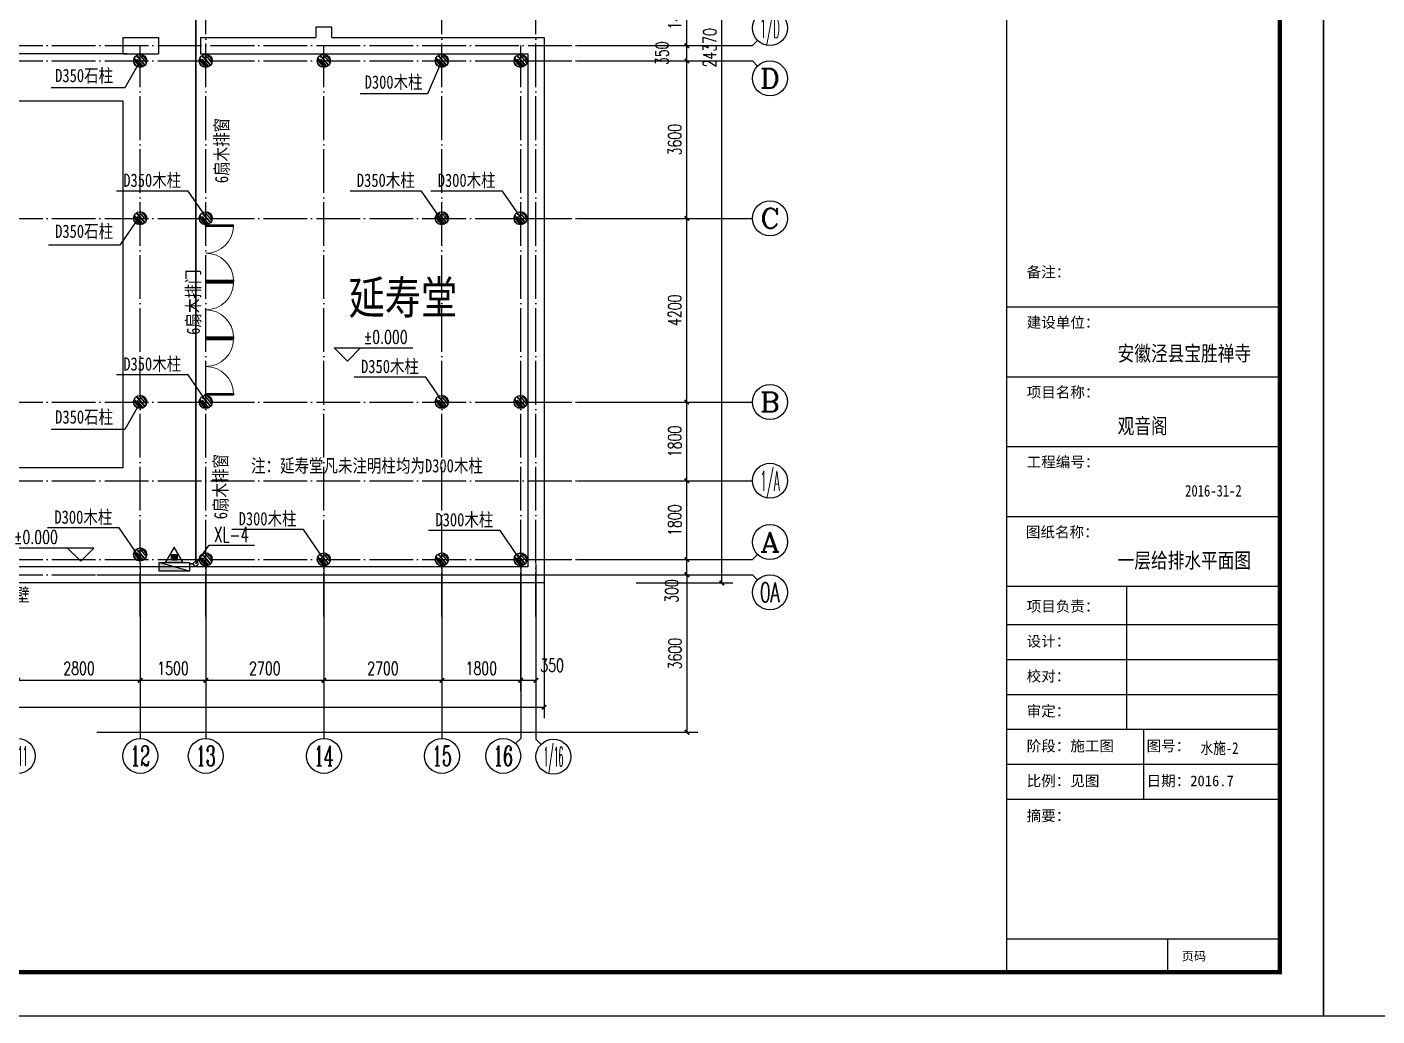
# Model space of a CAD drawing. Extents: x 8254 to 366479, y -216343 to -120021.
# Drawn here: x 141275 to 172146, y -178891 to -156281 of the extents above; entities that cross this region are included whole.
import ezdxf
from ezdxf.enums import TextEntityAlignment as Align

# ---------------------------------------------------------------- set-up
doc = ezdxf.new("R2010")
doc.units = 0
doc.header["$LTSCALE"] = 500
doc.header["$MEASUREMENT"] = 0
doc.linetypes.add('DOTE', pattern=[2.42, 2, -0.2, 0.02, -0.2])
doc.layers.get('0').update_dxf_attribs({"linetype": 'CONTINUOUS'})
doc.layers.get('Defpoints').update_dxf_attribs({"linetype": 'CONTINUOUS'})
for name, color, linetype in [('AXIS', 3, 'CONTINUOUS'), ('AXIS_TEXT', 7, 'CONTINUOUS'), ('DIM_ELEV', 3, 'CONTINUOUS'), ('DIM_消防', 3, 'CONTINUOUS'), ('DOTE', 1, 'DOTE'), ('EQUIP_消火栓', 7, 'CONTINUOUS'), ('EQUIP_消防', 7, 'CONTINUOUS'), ('PIPE-消防', 1, 'TG_X'), ('PUB_DIM', 3, 'CONTINUOUS'), ('PUB_TITLE', 4, 'CONTINUOUS'), ('VPIPE-消防', 1, 'TG_X'), ('WALL', 130, 'CONTINUOUS'), ('WINDOW', 251, 'CONTINUOUS')]:
    doc.layers.add(name, color=color, linetype=linetype)
doc.styles.add('-楷体_GB2312', font='SIMKAI.TTF', dxfattribs={"width": 0.8})
doc.styles.add('_TCH_AXIS', font='COMPLEX', dxfattribs={"bigfont": 'GBCBIG'})
doc.styles.add('_TCH_DIM', font='SIMPLEX', dxfattribs={"bigfont": 'GBCBIG'})
doc.styles.add('_TCH_DIM_T3', font='SIMPLEX', dxfattribs={"width": 0.705882, "bigfont": 'GBCBIG'})
doc.styles.add('_TWT_SERIAL', font='COMPLEX', dxfattribs={"width": 0.8, "height": 3.5, "bigfont": 'HZTXT'})
doc.styles.add('COMPLEX', font='COMPLEX')
doc.styles.add('TG_LINETYPE', font='SIMPLEX', dxfattribs={"width": 0.8, "height": 3, "bigfont": 'HZTXT'})
doc.styles.add('宋体', font='SimSun.ttf', dxfattribs={"width": 0.8})
doc.linetypes.add('TG_X', pattern='A,2,-0.3,["X",TG_LINETYPE,S=0.1,R=0,X=-0.23,Y=-0.15],0', length=2.3)
doc.dimstyles.new('_TCH_ARCH&&100', dxfattribs={"dimtxt": 297.5, "dimasz": 100, "dimexe": 250, "dimexo": 300, "dimgap": 126.25, "dimtad": 1, "dimlfac": 0.001, "dimzin": 0, "dimdsep": 46, "dimtxsty": '_TCH_DIM_T3', "dimblk": 'ARCHTICK', "dimcen": 0.09, "dimclrt": 7, "dimazin": 2, "dimtfac": 1, "dimtix": 1, "dimtmove": 2, "dimatfit": 3, "dimfxl": 0, "dimtolj": 1, "dimtzin": 0, "dimarcsym": 0})

# ---------------------------------------------------------------- blocks, each defined once
blk = doc.blocks.new('$DorLib2D$00000002')
for p, q in [((-0.5, 0), (-0.5, 0.4875)), ((-0.475, 0.4875), (-0.5, 0.4875)), ((-0.475, 0), (-0.475, 0.4875)), ((0.475, 0), (0.475, 0.4875)), ((0.475, 0.4875), (0.5, 0.4875)), ((0.5, 0), (0.5, 0.4875)), ((-0.5, 0), (-0.475, 0)), ((0.5, 0), (0.475, 0))]:
    blk.add_line(p, q)
at = {"lineweight": 13}
for centre, start, end in [((-0.4875, 0), 0, 88.53072), ((0.4875, 0), 91.46928, 180)]:
    blk.add_arc(centre, 0.4875, start, end, dxfattribs=at)
blk = doc.blocks.new('grtgrtgrgr')
h = blk.add_hatch()
h.set_pattern_fill('木材', color=251, scale=20, style=0)
h.set_pattern_definition([(130, (254233.125, -77101.75), (-51.847064, 186.24683), [1200, -160, 400, -80]), (130, (254126.72, -77061.75), (132.93014, 7.10905), [240, -26.4, 480, -60]), (130, (254193.125, -77033.746), (-226.339663, 353.127904), [640, -112, 320, -80])])
h.paths.add_polyline_path([(144012.702, -157052.858, -1), (143712.702, -157052.858, -1)])
h = blk.add_hatch()
h.set_pattern_fill('木材', color=251, scale=20, style=0)
h.set_pattern_definition([(130, (255733.125, -77101.75), (-51.847064, 186.24683), [1200, -160, 400, -80]), (130, (255626.72, -77061.75), (132.93014, 7.10905), [240, -26.4, 480, -60]), (130, (255693.125, -77033.746), (-226.339663, 353.127904), [640, -112, 320, -80])])
h.paths.add_polyline_path([(145512.702, -157052.858, -1), (145212.702, -157052.858, -1)])
h = blk.add_hatch()
h.set_pattern_fill('木材', color=251, scale=20, style=0)
h.set_pattern_definition([(130, (258433.125, -77101.75), (-51.847064, 186.24683), [1200, -160, 400, -80]), (130, (258326.72, -77061.75), (132.93014, 7.10905), [240, -26.4, 480, -60]), (130, (258393.125, -77033.746), (-226.339663, 353.127904), [640, -112, 320, -80])])
h.paths.add_polyline_path([(148212.702, -157052.858, -1), (147912.702, -157052.858, -1)])
h = blk.add_hatch()
h.set_pattern_fill('木材', color=251, scale=20, style=0)
h.set_pattern_definition([(130, (261133.125, -77101.75), (-51.847064, 186.24683), [1200, -160, 400, -80]), (130, (261026.72, -77061.75), (132.93014, 7.10905), [240, -26.4, 480, -60]), (130, (261093.125, -77033.746), (-226.339663, 353.127904), [640, -112, 320, -80])])
h.paths.add_polyline_path([(150912.702, -157052.858, -1), (150612.702, -157052.858, -1)])
h = blk.add_hatch()
h.set_pattern_fill('木材', color=251, scale=20, style=0)
h.set_pattern_definition([(130, (262933.125, -77101.75), (-51.847064, 186.24683), [1200, -160, 400, -80]), (130, (262826.72, -77061.75), (132.93014, 7.10905), [240, -26.4, 480, -60]), (130, (262893.125, -77033.746), (-226.339663, 353.127904), [640, -112, 320, -80])])
h.paths.add_polyline_path([(152712.702, -157052.858, -1), (152412.702, -157052.858, -1)])
h = blk.add_hatch()
h.set_pattern_fill('木材', color=251, scale=20, style=0)
h.set_pattern_definition([(130, (254233.125, -80701.75), (-51.847064, 186.24683), [1200, -160, 400, -80]), (130, (254126.72, -80661.75), (132.93014, 7.10905), [240, -26.4, 480, -60]), (130, (254193.125, -80633.746), (-226.339663, 353.127904), [640, -112, 320, -80])])
h.paths.add_polyline_path([(144012.702, -160652.858, -1), (143712.702, -160652.858, -1)])
h = blk.add_hatch()
h.set_pattern_fill('木材', color=251, scale=20, style=0)
h.set_pattern_definition([(130, (255733.125, -80701.75), (-51.847064, 186.24683), [1200, -160, 400, -80]), (130, (255626.72, -80661.75), (132.93014, 7.10905), [240, -26.4, 480, -60]), (130, (255693.125, -80633.746), (-226.339663, 353.127904), [640, -112, 320, -80])])
h.paths.add_polyline_path([(145512.702, -160652.858, -1), (145212.702, -160652.858, -1)])
h = blk.add_hatch()
h.set_pattern_fill('木材', color=251, scale=20, style=0)
h.set_pattern_definition([(130, (261133.125, -80701.75), (-51.847064, 186.24683), [1200, -160, 400, -80]), (130, (261026.72, -80661.75), (132.93014, 7.10905), [240, -26.4, 480, -60]), (130, (261093.125, -80633.746), (-226.339663, 353.127904), [640, -112, 320, -80])])
h.paths.add_polyline_path([(150912.702, -160652.858, -1), (150612.702, -160652.858, -1)])
h = blk.add_hatch()
h.set_pattern_fill('木材', color=251, scale=20, style=0)
h.set_pattern_definition([(130, (262933.125, -80701.75), (-51.847064, 186.24683), [1200, -160, 400, -80]), (130, (262826.72, -80661.75), (132.93014, 7.10905), [240, -26.4, 480, -60]), (130, (262893.125, -80633.746), (-226.339663, 353.127904), [640, -112, 320, -80])])
h.paths.add_polyline_path([(152712.702, -160652.858, -1), (152412.702, -160652.858, -1)])
h = blk.add_hatch()
h.set_pattern_fill('木材', color=251, scale=20, style=0)
h.set_pattern_definition([(130, (254233.125, -84901.75), (-51.847064, 186.24683), [1200, -160, 400, -80]), (130, (254126.72, -84861.75), (132.93014, 7.10905), [240, -26.4, 480, -60]), (130, (254193.125, -84833.746), (-226.339663, 353.127904), [640, -112, 320, -80])])
h.paths.add_polyline_path([(144012.702, -164852.858, -1), (143712.702, -164852.858, -1)])
h = blk.add_hatch()
h.set_pattern_fill('木材', color=251, scale=20, style=0)
h.set_pattern_definition([(130, (255733.125, -84901.75), (-51.847064, 186.24683), [1200, -160, 400, -80]), (130, (255626.72, -84861.75), (132.93014, 7.10905), [240, -26.4, 480, -60]), (130, (255693.125, -84833.746), (-226.339663, 353.127904), [640, -112, 320, -80])])
h.paths.add_polyline_path([(145512.702, -164852.858, -1), (145212.702, -164852.858, -1)])
h = blk.add_hatch()
h.set_pattern_fill('木材', color=251, scale=20, style=0)
h.set_pattern_definition([(130, (261133.125, -84901.75), (-51.847064, 186.24683), [1200, -160, 400, -80]), (130, (261026.72, -84861.75), (132.93014, 7.10905), [240, -26.4, 480, -60]), (130, (261093.125, -84833.746), (-226.339663, 353.127904), [640, -112, 320, -80])])
h.paths.add_polyline_path([(150912.702, -164852.858, -1), (150612.702, -164852.858, -1)])
h = blk.add_hatch()
h.set_pattern_fill('木材', color=251, scale=20, style=0)
h.set_pattern_definition([(130, (262933.125, -84901.75), (-51.847064, 186.24683), [1200, -160, 400, -80]), (130, (262826.72, -84861.75), (132.93014, 7.10905), [240, -26.4, 480, -60]), (130, (262893.125, -84833.746), (-226.339663, 353.127904), [640, -112, 320, -80])])
h.paths.add_polyline_path([(152712.702, -164852.858, -1), (152412.702, -164852.858, -1)])
h = blk.add_hatch()
h.set_pattern_fill('木材', color=251, scale=20, style=0)
h.set_pattern_definition([(130, (254233.125, -88388.46), (-51.847064, 186.24683), [1200, -160, 400, -80]), (130, (254126.72, -88348.46), (132.93014, 7.10905), [240, -26.4, 480, -60]), (130, (254193.125, -88320.46), (-226.339663, 353.127904), [640, -112, 320, -80])])
h.paths.add_polyline_path([(144012.702, -168339.573, -1), (143712.702, -168339.573, -1)])
h = blk.add_hatch()
h.set_pattern_fill('木材', color=251, scale=20, style=0)
h.set_pattern_definition([(130, (255733.125, -88501.75), (-51.847064, 186.24683), [1200, -160, 400, -80]), (130, (255626.72, -88461.75), (132.93014, 7.10905), [240, -26.4, 480, -60]), (130, (255693.125, -88433.746), (-226.339663, 353.127904), [640, -112, 320, -80])])
h.paths.add_polyline_path([(145512.702, -168452.858, -1), (145212.702, -168452.858, -1)])
h = blk.add_hatch()
h.set_pattern_fill('木材', color=251, scale=20, style=0)
h.set_pattern_definition([(130, (258433.125, -88501.75), (-51.847064, 186.24683), [1200, -160, 400, -80]), (130, (258326.72, -88461.75), (132.93014, 7.10905), [240, -26.4, 480, -60]), (130, (258393.125, -88433.746), (-226.339663, 353.127904), [640, -112, 320, -80])])
h.paths.add_polyline_path([(148212.702, -168452.858, -1), (147912.702, -168452.858, -1)])
h = blk.add_hatch()
h.set_pattern_fill('木材', color=251, scale=20, style=0)
h.set_pattern_definition([(130, (261133.125, -88501.75), (-51.847064, 186.24683), [1200, -160, 400, -80]), (130, (261026.72, -88461.75), (132.93014, 7.10905), [240, -26.4, 480, -60]), (130, (261093.125, -88433.746), (-226.339663, 353.127904), [640, -112, 320, -80])])
h.paths.add_polyline_path([(150912.702, -168452.858, -1), (150612.702, -168452.858, -1)])
h = blk.add_hatch()
h.set_pattern_fill('木材', color=251, scale=20, style=0)
h.set_pattern_definition([(130, (262933.125, -88501.75), (-51.847064, 186.24683), [1200, -160, 400, -80]), (130, (262826.72, -88461.75), (132.93014, 7.10905), [240, -26.4, 480, -60]), (130, (262893.125, -88433.746), (-226.339663, 353.127904), [640, -112, 320, -80])])
h.paths.add_polyline_path([(152712.702, -168452.858, -1), (152412.702, -168452.858, -1)])
at = {"color": 251}
for p, q in [((143564.071, -156890.504), (140064.227, -156890.504)), ((143564.071, -156890.504), (140064.227, -156890.504)), ((143864.227, -157055.504), (143511.824, -157673.587)), ((150764.227, -157055.504), (150431.077, -157811.39)), ((143511.824, -157673.587), (141827.194, -157673.587)), ((150431.077, -157811.39), (148897.107, -157811.39)), ((143864.227, -164862.699), (143511.824, -165480.782)), ((143511.824, -165480.782), (141827.194, -165480.782))]:
    blk.add_line(p, q, dxfattribs=at)
at = {"color": 251, "const_width": 2}
for points in [[(145314.227, -157192.652), (145314.227, -160510.906)], [(145414.227, -157193.731), (145414.227, -160511.985)], [(145314.227, -164992.652), (145314.227, -168310.906)], [(145414.227, -164993.731), (145414.227, -168311.985)]]:
    blk.add_lwpolyline(points, dxfattribs=at)
at = {"color": 251}
for points in [[(124879.227, -166355.504), (118264.383, -166355.504), (118264.383, -157968.777), (143464.071, -157968.777), (143464.071, -166355.504), (136949.227, -166355.504)], [(145406.963, -160684.573), (144958.614, -160031.915), (143321.853, -160031.915)], [(150748.47, -160684.573), (150300.12, -160031.915), (148663.36, -160031.915)], [(152597.454, -160684.573), (152149.104, -160031.915), (150512.344, -160031.915)], [(143849.938, -160612.56), (143401.588, -161265.217), (141764.828, -161265.217)], [(145406.963, -164884.573), (144958.614, -164231.915), (143321.853, -164231.915)], [(150844.344, -164940.831), (150395.994, -164288.173), (148759.234, -164288.173)], [(143832.248, -168385.687), (143383.899, -167733.03), (141747.139, -167733.03)], [(148044.777, -168423.289), (147596.427, -167770.631), (145959.667, -167770.631)], [(152545.278, -168445.481), (152096.928, -167792.824), (150460.168, -167792.824)]]:
    blk.add_lwpolyline(points, dxfattribs=at)
for centre in [(143862.702, -157052.858), (145362.702, -157052.858), (148062.702, -157052.858), (150762.702, -157052.858), (152562.702, -157052.858), (143862.702, -160652.858), (145362.702, -160652.858), (150762.702, -160652.858), (152562.702, -160652.858), (143862.702, -164852.858), (145362.702, -164852.858), (150762.702, -164852.858), (152562.702, -164852.858), (143862.702, -168339.573), (145362.702, -168452.858), (148062.702, -168452.858), (150762.702, -168452.858), (152562.702, -168452.858)]:
    blk.add_circle(centre, 150, dxfattribs=at)
at = {"layer": 'DIM_ELEV', "color": 251}
for p, q in [((148602.142, -163918.106), (148302.142, -163618.106)), ((148302.142, -163618.106), (150102.142, -163618.106)), ((148602.142, -163918.106), (148902.142, -163618.106)), ((142803.818, -168191.899), (141003.818, -168191.899)), ((142503.818, -168491.899), (142203.818, -168191.899)), ((142503.818, -168491.899), (142803.818, -168191.899))]:
    blk.add_line(p, q, dxfattribs=at)
at = {"layer": 'DOTE', "color": 251}
for p, q in [((145364.227, -169755.504), (145364.227, -143155.504)), ((150764.227, -169755.504), (150764.227, -143155.504)), ((152914.227, -169755.504), (152914.227, -143155.504)), ((107964.227, -156705.504), (154164.227, -156705.504)), ((143864.227, -169755.504), (143864.227, -156705.504)), ((148064.227, -169755.504), (148064.227, -156705.504)), ((152564.227, -169755.504), (152564.227, -156705.504)), ((107964.227, -157055.504), (154164.227, -157055.504)), ((107964.227, -160655.504), (154164.227, -160655.504)), ((107964.227, -164855.504), (154164.227, -164855.504)), ((107964.227, -166655.504), (154164.227, -166655.504)), ((107964.227, -168455.504), (154164.227, -168455.504)), ((107964.227, -168805.504), (154164.227, -168805.504))]:
    blk.add_line(p, q, dxfattribs=at)
at = {"layer": 'WALL', "color": 251}
for p, q in [((148249.227, -156280.504), (147879.227, -156280.504)), ((147879.227, -156280.504), (147879.227, -156520.504)), ((148249.227, -156520.504), (148249.227, -156280.504)), ((143464.071, -156520.504), (144279.227, -156520.504)), ((143464.071, -156520.504), (143464.071, -156890.504)), ((144279.227, -156520.504), (144279.227, -156890.504)), ((145244.227, -156520.504), (147879.227, -156520.504)), ((145244.227, -156520.504), (145244.227, -156890.504)), ((148249.227, -156520.504), (153099.227, -156520.504)), ((153099.227, -156520.504), (153099.227, -168990.504)), ((143464.071, -156890.504), (144279.227, -156890.504)), ((145244.227, -156890.504), (148064.227, -156890.504)), ((148064.227, -156890.504), (152729.227, -156890.504)), ((152729.227, -156890.504), (152729.227, -168620.504)), ((145334.227, -160802.85), (145334.227, -160804.65)), ((145394.227, -160802.85), (145334.227, -160802.85)), ((145334.227, -160804.65), (145394.227, -160804.65)), ((145394.227, -160804.65), (145394.227, -160802.85)), ((145394.227, -164689.65), (145334.227, -164689.65)), ((145334.227, -164689.65), (145334.227, -164702.858)), ((145334.227, -164702.858), (145394.227, -164702.858)), ((145394.227, -164702.858), (145394.227, -164689.65)), ((152729.227, -168620.504), (138149.227, -168620.504)), ((153099.227, -168990.504), (137779.227, -168990.504))]:
    blk.add_line(p, q, dxfattribs=at)
at = {"layer": 'WINDOW', "color": 251, "xscale": -1295, "yscale": 1295, "zscale": -1295, "rotation": 270}
for p in [(145364.227, -161452.15), (145364.227, -162747.15), (145364.227, -164042.15)]:
    blk.add_blockref('$DorLib2D$00000002', p, dxfattribs=at)
at = {"color": 251, "style": '宋体', "width": 0.8}
for s, height, p in [('D350石柱', 303.7975, (141920.057, -157540.973, 1099890)), ('D300木柱', 303.7975, (148996.641, -157691.326, 1099890)), ('D350木柱', 303.7975, (143477.083, -159935.783, 1099890)), ('D350木柱', 303.7975, (148818.589, -159935.783, 1099890)), ('D300木柱', 303.7975, (150667.573, -159935.783, 1099890)), ('D350石柱', 303.7975, (141920.057, -161101.752, 1099890)), ('延寿堂', 759.4937, (148628.385, -162843.343, 1099890)), ('D350木柱', 303.7975, (143477.083, -164135.783, 1099890)), ('D350木柱', 303.7975, (148914.463, -164192.041, 1099890)), ('D350石柱', 303.7975, (141920.057, -165348.168, 1099890)), ('注：延寿堂凡未注明柱均为D300木柱', 303.79747, (146397.706, -166462.331, 1099890)), ('D300木柱', 303.7975, (141902.368, -167636.898, 1099890)), ('D300木柱', 303.7975, (146114.896, -167674.499, 1099890)), ('D300木柱', 303.7975, (150615.397, -167696.692, 1099890)), ('功德碑照壁', 303.7975, (139676.472, -169415.72, 1099890))]:
    blk.add_text(s, height=height, dxfattribs=at).set_placement(p)
for s, p in [('6扇木排窗', (145876.738, -159850.12, 1099890)), ('6扇木排门', (145229.308, -163316.983, 1099890)), ('6扇木排窗', (145854.253, -167534.37, 1099890))]:
    blk.add_text(s, height=303.7975, rotation=90, dxfattribs=at).set_placement(p)
at = {"layer": 'DIM_ELEV', "color": 7, "style": '_TCH_DIM', "width": 0.705882}
for p in [(148972.142, -163518.006), (140973.818, -168091.799)]:
    blk.add_text('%%P0.000', height=297.5, dxfattribs=at).set_placement(p)
blk = doc.blocks.new('$TwtSys$00000546')
h = blk.add_hatch()
h.set_pattern_fill('ANSI31', color=256, scale=200, style=0)
h.set_pattern_definition([(45, (-38543.802, -6670.83), (-17.67767, 17.67767), [])])
h.paths.add_polyline_path([(-65, 174), (65, 174), (65, 44), (-65, 44)])
for points in [[(0, 344), (-198, 0), (198, 0)], [(-65, 174), (65, 174), (65, 44), (-65, 44)]]:
    blk.add_lwpolyline(points, close=True)
blk = doc.blocks.new('_ArchTick')
at = {"color": 0, "linetype": 'ByBlock', "const_width": 0.4}
blk.add_lwpolyline([(-0.5, -0.5), (0.5, 0.5)], dxfattribs=at)
blk = doc.blocks.new('*D189')
at = {"layer": 'Defpoints', "color": 0}
for p in [(142573, -168806), (156368, -168806), (142573, -172406)]:
    blk.add_point(p, dxfattribs=at)
at = {"layer": 'PUB_DIM', "color": 0, "lineweight": -2}
for p, q in [((142873, -168806), (156618, -168806)), ((156368, -172406), (156368, -168806)), ((142873, -172406), (156618, -172406))]:
    blk.add_line(p, q, dxfattribs=at)
at = {"layer": 'PUB_DIM', "color": 0, "lineweight": -2, "xscale": 100, "yscale": 100, "zscale": 100}
for p, rotation in [((156368, -168806), 90), ((156368, -172406), 270)]:
    blk.add_blockref('_ArchTick', p, dxfattribs=dict(at, rotation=rotation))
at = {"layer": 'PUB_DIM', "color": 7, "insert": (156093, -170606), "char_height": 297.5, "attachment_point": 5, "rotation": 90, "style": '_TCH_DIM_T3'}
blk.add_mtext('\\A1;3600', dxfattribs=at)
blk = doc.blocks.new('*D190')
at = {"layer": 'Defpoints', "color": 0}
for p in [(154907, -144521), (157164, -144521), (154907, -168991)]:
    blk.add_point(p, dxfattribs=at)
at = {"layer": 'PUB_DIM', "color": 0, "lineweight": -2}
for p, q in [((155207, -144521), (157414, -144521)), ((157164, -168991), (157164, -144521)), ((155207, -168991), (157414, -168991))]:
    blk.add_line(p, q, dxfattribs=at)
at = {"layer": 'PUB_DIM', "color": 0, "lineweight": -2, "xscale": 100, "yscale": 100, "zscale": 100}
for p, rotation in [((157164, -144521), 90), ((157164, -168991), 270)]:
    blk.add_blockref('_ArchTick', p, dxfattribs=dict(at, rotation=rotation))
at = {"layer": 'PUB_DIM', "color": 7, "insert": (156889, -156756), "char_height": 297.5, "attachment_point": 5, "rotation": 90, "style": '_TCH_DIM_T3'}
blk.add_mtext('\\A1;24370', dxfattribs=at)
blk = doc.blocks.new('*D192')
at = {"layer": 'AXIS', "color": 0, "lineweight": -2}
for p, q in [((154164, -168456), (156614, -168456)), ((156364, -168806), (156364, -168456)), ((154164, -168806), (156614, -168806))]:
    blk.add_line(p, q, dxfattribs=at)
at = {"layer": 'Defpoints', "color": 0}
for p in [(153864, -168456), (156364, -168456), (153864, -168806)]:
    blk.add_point(p, dxfattribs=at)
at = {"layer": 'AXIS', "color": 0, "lineweight": -2, "xscale": 100, "yscale": 100, "zscale": 100}
for p, rotation in [((156364, -168456), 90), ((156364, -168806), 270)]:
    blk.add_blockref('_ArchTick', p, dxfattribs=dict(at, rotation=rotation))
at = {"layer": 'AXIS', "color": 7, "insert": (156019, -169176), "char_height": 297.5, "attachment_point": 5, "rotation": 90, "style": '_TCH_DIM_T3'}
blk.add_mtext('\\A1;300', dxfattribs=at)
blk = doc.blocks.new('*D193')
at = {"layer": 'AXIS', "color": 0, "lineweight": -2}
for p, q in [((154164, -166656), (156614, -166656)), ((156364, -168456), (156364, -166656)), ((154164, -168456), (156614, -168456))]:
    blk.add_line(p, q, dxfattribs=at)
at = {"layer": 'Defpoints', "color": 0}
for p in [(153864, -166656), (156364, -166656), (153864, -168456)]:
    blk.add_point(p, dxfattribs=at)
at = {"layer": 'AXIS', "color": 0, "lineweight": -2, "xscale": 100, "yscale": 100, "zscale": 100}
for p, rotation in [((156364, -166656), 90), ((156364, -168456), 270)]:
    blk.add_blockref('_ArchTick', p, dxfattribs=dict(at, rotation=rotation))
at = {"layer": 'AXIS', "color": 7, "insert": (156089, -167556), "char_height": 297.5, "attachment_point": 5, "rotation": 90, "style": '_TCH_DIM_T3'}
blk.add_mtext('\\A1;1800', dxfattribs=at)
blk = doc.blocks.new('*D194')
at = {"layer": 'AXIS', "color": 0, "lineweight": -2}
for p, q in [((154164, -164856), (156614, -164856)), ((156364, -166656), (156364, -164856)), ((154164, -166656), (156614, -166656))]:
    blk.add_line(p, q, dxfattribs=at)
at = {"layer": 'Defpoints', "color": 0}
for p in [(153864, -164856), (156364, -164856), (153864, -166656)]:
    blk.add_point(p, dxfattribs=at)
at = {"layer": 'AXIS', "color": 0, "lineweight": -2, "xscale": 100, "yscale": 100, "zscale": 100}
for p, rotation in [((156364, -164856), 90), ((156364, -166656), 270)]:
    blk.add_blockref('_ArchTick', p, dxfattribs=dict(at, rotation=rotation))
at = {"layer": 'AXIS', "color": 7, "insert": (156089, -165756), "char_height": 297.5, "attachment_point": 5, "rotation": 90, "style": '_TCH_DIM_T3'}
blk.add_mtext('\\A1;1800', dxfattribs=at)
blk = doc.blocks.new('*D195')
at = {"layer": 'AXIS', "color": 0, "lineweight": -2}
for p, q in [((154164, -160656), (156614, -160656)), ((156364, -164856), (156364, -160656)), ((154164, -164856), (156614, -164856))]:
    blk.add_line(p, q, dxfattribs=at)
at = {"layer": 'Defpoints', "color": 0}
for p in [(153864, -160656), (156364, -160656), (153864, -164856)]:
    blk.add_point(p, dxfattribs=at)
at = {"layer": 'AXIS', "color": 0, "lineweight": -2, "xscale": 100, "yscale": 100, "zscale": 100}
for p, rotation in [((156364, -160656), 90), ((156364, -164856), 270)]:
    blk.add_blockref('_ArchTick', p, dxfattribs=dict(at, rotation=rotation))
at = {"layer": 'AXIS', "color": 7, "insert": (156089, -162756), "char_height": 297.5, "attachment_point": 5, "rotation": 90, "style": '_TCH_DIM_T3'}
blk.add_mtext('\\A1;4200', dxfattribs=at)
blk = doc.blocks.new('*D196')
at = {"layer": 'AXIS', "color": 0, "lineweight": -2}
for p, q in [((154164, -157056), (156614, -157056)), ((156364, -160656), (156364, -157056)), ((154164, -160656), (156614, -160656))]:
    blk.add_line(p, q, dxfattribs=at)
at = {"layer": 'Defpoints', "color": 0}
for p in [(153864, -157056), (156364, -157056), (153864, -160656)]:
    blk.add_point(p, dxfattribs=at)
at = {"layer": 'AXIS', "color": 0, "lineweight": -2, "xscale": 100, "yscale": 100, "zscale": 100}
for p, rotation in [((156364, -157056), 90), ((156364, -160656), 270)]:
    blk.add_blockref('_ArchTick', p, dxfattribs=dict(at, rotation=rotation))
at = {"layer": 'AXIS', "color": 7, "insert": (156089, -158856), "char_height": 297.5, "attachment_point": 5, "rotation": 90, "style": '_TCH_DIM_T3'}
blk.add_mtext('\\A1;3600', dxfattribs=at)
blk = doc.blocks.new('*D197')
at = {"layer": 'AXIS', "color": 0, "lineweight": -2}
for p, q in [((154164, -156706), (156614, -156706)), ((156364, -157056), (156364, -156706)), ((154164, -157056), (156614, -157056))]:
    blk.add_line(p, q, dxfattribs=at)
at = {"layer": 'Defpoints', "color": 0}
for p in [(153864, -156706), (156364, -156706), (153864, -157056)]:
    blk.add_point(p, dxfattribs=at)
at = {"layer": 'AXIS', "color": 0, "lineweight": -2, "xscale": 100, "yscale": 100, "zscale": 100}
for p, rotation in [((156364, -156706), 90), ((156364, -157056), 270)]:
    blk.add_blockref('_ArchTick', p, dxfattribs=dict(at, rotation=rotation))
at = {"layer": 'AXIS', "color": 7, "insert": (155797, -156881), "char_height": 297.5, "attachment_point": 5, "rotation": 90, "style": '_TCH_DIM_T3'}
blk.add_mtext('\\A1;350', dxfattribs=at)
blk = doc.blocks.new('*D198')
at = {"layer": 'AXIS', "color": 0, "lineweight": -2}
for p, q in [((154164, -155256), (156614, -155256)), ((156364, -156706), (156364, -155256)), ((154164, -156706), (156614, -156706))]:
    blk.add_line(p, q, dxfattribs=at)
at = {"layer": 'Defpoints', "color": 0}
for p in [(153864, -155256), (156364, -155256), (153864, -156706)]:
    blk.add_point(p, dxfattribs=at)
at = {"layer": 'AXIS', "color": 0, "lineweight": -2, "xscale": 100, "yscale": 100, "zscale": 100}
for p, rotation in [((156364, -155256), 90), ((156364, -156706), 270)]:
    blk.add_blockref('_ArchTick', p, dxfattribs=dict(at, rotation=rotation))
at = {"layer": 'AXIS', "color": 7, "insert": (156089, -155981), "char_height": 297.5, "attachment_point": 5, "rotation": 90, "style": '_TCH_DIM_T3'}
blk.add_mtext('\\A1;1450', dxfattribs=at)
blk = doc.blocks.new('*D249')
at = {"layer": 'AXIS', "color": 0, "lineweight": -2}
for p, q in [((141064, -169017), (141064, -171467)), ((143864, -169017), (143864, -171467)), ((141064, -171217), (143864, -171217))]:
    blk.add_line(p, q, dxfattribs=at)
at = {"layer": 'Defpoints', "color": 0}
for p in [(141064, -168717), (143864, -168717), (143864, -171217)]:
    blk.add_point(p, dxfattribs=at)
at = {"layer": 'AXIS', "color": 0, "lineweight": -2, "xscale": 100, "yscale": 100, "zscale": 100, "rotation": 180}
blk.add_blockref('_ArchTick', (141064, -171217), dxfattribs=at)
at = {"layer": 'AXIS', "color": 0, "lineweight": -2, "xscale": 100, "yscale": 100, "zscale": 100}
blk.add_blockref('_ArchTick', (143864, -171217), dxfattribs=at)
at = {"layer": 'AXIS', "color": 7, "insert": (142464, -170942), "char_height": 297.5, "attachment_point": 5, "style": '_TCH_DIM_T3'}
blk.add_mtext('\\A1;2800', dxfattribs=at)
blk = doc.blocks.new('*D250')
at = {"layer": 'AXIS', "color": 0, "lineweight": -2}
for p, q in [((143864, -169017), (143864, -171467)), ((145364, -169017), (145364, -171467)), ((143864, -171217), (145364, -171217))]:
    blk.add_line(p, q, dxfattribs=at)
at = {"layer": 'Defpoints', "color": 0}
for p in [(143864, -168717), (145364, -168717), (145364, -171217)]:
    blk.add_point(p, dxfattribs=at)
at = {"layer": 'AXIS', "color": 0, "lineweight": -2, "xscale": 100, "yscale": 100, "zscale": 100, "rotation": 180}
blk.add_blockref('_ArchTick', (143864, -171217), dxfattribs=at)
at = {"layer": 'AXIS', "color": 0, "lineweight": -2, "xscale": 100, "yscale": 100, "zscale": 100}
blk.add_blockref('_ArchTick', (145364, -171217), dxfattribs=at)
at = {"layer": 'AXIS', "color": 7, "insert": (144614, -170942), "char_height": 297.5, "attachment_point": 5, "style": '_TCH_DIM_T3'}
blk.add_mtext('\\A1;1500', dxfattribs=at)
blk = doc.blocks.new('*D251')
at = {"layer": 'AXIS', "color": 0, "lineweight": -2}
for p, q in [((145364, -169017), (145364, -171467)), ((148064, -169017), (148064, -171467)), ((145364, -171217), (148064, -171217))]:
    blk.add_line(p, q, dxfattribs=at)
at = {"layer": 'Defpoints', "color": 0}
for p in [(145364, -168717), (148064, -168717), (148064, -171217)]:
    blk.add_point(p, dxfattribs=at)
at = {"layer": 'AXIS', "color": 0, "lineweight": -2, "xscale": 100, "yscale": 100, "zscale": 100, "rotation": 180}
blk.add_blockref('_ArchTick', (145364, -171217), dxfattribs=at)
at = {"layer": 'AXIS', "color": 0, "lineweight": -2, "xscale": 100, "yscale": 100, "zscale": 100}
blk.add_blockref('_ArchTick', (148064, -171217), dxfattribs=at)
at = {"layer": 'AXIS', "color": 7, "insert": (146714, -170942), "char_height": 297.5, "attachment_point": 5, "style": '_TCH_DIM_T3'}
blk.add_mtext('\\A1;2700', dxfattribs=at)
blk = doc.blocks.new('*D252')
at = {"layer": 'AXIS', "color": 0, "lineweight": -2}
for p, q in [((148064, -169017), (148064, -171467)), ((150764, -169017), (150764, -171467)), ((148064, -171217), (150764, -171217))]:
    blk.add_line(p, q, dxfattribs=at)
at = {"layer": 'Defpoints', "color": 0}
for p in [(148064, -168717), (150764, -168717), (150764, -171217)]:
    blk.add_point(p, dxfattribs=at)
at = {"layer": 'AXIS', "color": 0, "lineweight": -2, "xscale": 100, "yscale": 100, "zscale": 100, "rotation": 180}
blk.add_blockref('_ArchTick', (148064, -171217), dxfattribs=at)
at = {"layer": 'AXIS', "color": 0, "lineweight": -2, "xscale": 100, "yscale": 100, "zscale": 100}
blk.add_blockref('_ArchTick', (150764, -171217), dxfattribs=at)
at = {"layer": 'AXIS', "color": 7, "insert": (149414, -170942), "char_height": 297.5, "attachment_point": 5, "style": '_TCH_DIM_T3'}
blk.add_mtext('\\A1;2700', dxfattribs=at)
blk = doc.blocks.new('*D253')
at = {"layer": 'AXIS', "color": 0, "lineweight": -2}
for p, q in [((150764, -169017), (150764, -171467)), ((152564, -169017), (152564, -171467)), ((150764, -171217), (152564, -171217))]:
    blk.add_line(p, q, dxfattribs=at)
at = {"layer": 'Defpoints', "color": 0}
for p in [(150764, -168717), (152564, -168717), (152564, -171217)]:
    blk.add_point(p, dxfattribs=at)
at = {"layer": 'AXIS', "color": 0, "lineweight": -2, "xscale": 100, "yscale": 100, "zscale": 100, "rotation": 180}
blk.add_blockref('_ArchTick', (150764, -171217), dxfattribs=at)
at = {"layer": 'AXIS', "color": 0, "lineweight": -2, "xscale": 100, "yscale": 100, "zscale": 100}
blk.add_blockref('_ArchTick', (152564, -171217), dxfattribs=at)
at = {"layer": 'AXIS', "color": 7, "insert": (151664, -170942), "char_height": 297.5, "attachment_point": 5, "style": '_TCH_DIM_T3'}
blk.add_mtext('\\A1;1800', dxfattribs=at)
blk = doc.blocks.new('*D254')
at = {"layer": 'AXIS', "color": 0, "lineweight": -2}
for p, q in [((152564, -169017), (152564, -171467)), ((152914, -169017), (152914, -171467)), ((152564, -171217), (152914, -171217))]:
    blk.add_line(p, q, dxfattribs=at)
at = {"layer": 'Defpoints', "color": 0}
for p in [(152564, -168717), (152914, -168717), (152914, -171217)]:
    blk.add_point(p, dxfattribs=at)
at = {"layer": 'AXIS', "color": 0, "lineweight": -2, "xscale": 100, "yscale": 100, "zscale": 100, "rotation": 180}
blk.add_blockref('_ArchTick', (152564, -171217), dxfattribs=at)
at = {"layer": 'AXIS', "color": 0, "lineweight": -2, "xscale": 100, "yscale": 100, "zscale": 100}
blk.add_blockref('_ArchTick', (152914, -171217), dxfattribs=at)
at = {"layer": 'AXIS', "color": 7, "insert": (153284, -170872), "char_height": 297.5, "attachment_point": 5, "style": '_TCH_DIM_T3'}
blk.add_mtext('\\A1;350', dxfattribs=at)
blk = doc.blocks.new('*D255')
at = {"layer": 'AXIS', "color": 0, "lineweight": -2}
for p, q in [((108729, -168832), (108729, -172082)), ((153099, -168832), (153099, -172082)), ((108729, -171832), (153099, -171832))]:
    blk.add_line(p, q, dxfattribs=at)
at = {"layer": 'Defpoints', "color": 0}
for p in [(108729, -168532), (153099, -168532), (153099, -171832)]:
    blk.add_point(p, dxfattribs=at)
at = {"layer": 'AXIS', "color": 0, "lineweight": -2, "xscale": 100, "yscale": 100, "zscale": 100, "rotation": 180}
blk.add_blockref('_ArchTick', (108729, -171832), dxfattribs=at)
at = {"layer": 'AXIS', "color": 0, "lineweight": -2, "xscale": 100, "yscale": 100, "zscale": 100}
blk.add_blockref('_ArchTick', (153099, -171832), dxfattribs=at)
at = {"layer": 'AXIS', "color": 7, "insert": (130914, -171557), "char_height": 297.5, "attachment_point": 5, "style": '_TCH_DIM_T3'}
blk.add_mtext('\\A1;44370', dxfattribs=at)
blk = doc.blocks.new('_AXISO')
blk.add_circle((0, 0), 0.5)
at = {"layer": 'AXIS_TEXT', "style": 'COMPLEX', "width": 1.041667}
blk.add_attdef('A', text='', height=0.56, dxfattribs=at).set_placement((-0.25, -0.28), (0.25, -0.28), align=Align.FIT)
blk = doc.blocks.new('$TwtSys$00000434')
for p, q in [((-0.5, 0.5), (-0.5, -0.5)), ((-0.5, -0.5), (0.5, 0.5)), ((0.5, 0.5), (-0.5, 0.5)), ((0.5, -0.5), (0.5, 0.5)), ((-0.5, -0.5), (0.5, -0.5))]:
    blk.add_line(p, q)
blk.add_solid([(0.5, -0.5), (0.5, 0.5), (-0.5, -0.5)])

msp = doc.modelspace()

# ---------------------------------------------------------------- linework, layer by layer
at = {"color": 7}
for p, q in [((169921.08, -137891.405), (169921.08, -177891.405)), ((163685.188, -162681.09), (169921.08, -162681.09)), ((163685.188, -164277.154), (169921.08, -164277.154)), ((163685.188, -165873.217), (169921.08, -165873.217)), ((163685.188, -167469.281), (169921.08, -167469.281)), ((163685.188, -169065.344), (169921.08, -169065.344)), ((163685.188, -169065.344), (169921.08, -169065.344)), ((166421.65, -169065.344), (166421.65, -172337.274)), ((163685.188, -169943.179), (169921.08, -169943.179)), ((163685.188, -170741.211), (169921.08, -170741.211)), ((163685.188, -171539.242), (169921.08, -171539.242)), ((163685.188, -172337.274), (169921.08, -172337.274)), ((166803.134, -172337.274), (166803.134, -173933.338)), ((163685.188, -173135.306), (169921.08, -173135.306)), ((163685.188, -173933.338), (169921.08, -173933.338)), ((163685.188, -177125.478), (169921.08, -177125.478)), ((167357.55, -177125.478), (167357.55, -177891.405))]:
    msp.add_line(p, q, dxfattribs=at)
at = {"layer": 'AXIS'}
for p, q in [((153864.227, -156705.504), (157864.227, -156705.504)), ((157981.384, -156588.347), (157864.227, -156705.504)), ((153864.227, -157055.504), (157864.227, -157055.504)), ((157981.384, -157172.661), (157864.227, -157055.504)), ((153864.227, -160655.504), (157864.227, -160655.504)), ((153864.227, -164855.504), (157864.227, -164855.504)), ((153864.227, -166655.504), (157864.227, -166655.504)), ((143864.227, -168544.376), (143864.227, -172544.376)), ((145364.227, -168544.376), (145364.227, -172544.376)), ((148064.227, -168544.376), (148064.227, -172544.376)), ((150764.227, -168544.376), (150764.227, -172544.376)), ((152564.227, -168544.376), (152564.227, -172544.376)), ((153864.227, -168455.504), (157864.227, -168455.504)), ((157981.384, -168338.347), (157864.227, -168455.504)), ((152914.227, -168564.303), (152914.227, -172564.303)), ((153864.227, -168805.504), (157864.227, -168805.504)), ((157981.384, -168922.661), (157864.227, -168805.504)), ((152447.07, -172661.533), (152564.227, -172544.376)), ((153031.384, -172681.46), (152914.227, -172564.303))]:
    msp.add_line(p, q, dxfattribs=at)
at = {"layer": 'DIM_消防'}
for p, q in [((145134.138, -168553.643), (145440.729, -168129.912)), ((145440.729, -168129.912), (146476.552, -168129.912))]:
    msp.add_line(p, q, dxfattribs=at)
at = {"layer": 'PIPE-消防', "linetype": 'TG_X', "const_width": 35}
msp.add_lwpolyline([(145134.138, -168503.643), (145134.138, -143937.616)], dxfattribs=at)
at = {"layer": 'PIPE-消防', "linetype": 'Continuous', "const_width": 35}
msp.add_lwpolyline([(145084.138, -168553.643), (144993.96, -168553.643)], dxfattribs=at)
at = {"layer": 'PUB_TITLE', "color": 7}
for p, q in [((163685.188, -177891.405), (163685.188, -137891.405)), ((169921.08, -177891.405), (169921.08, -137891.405)), ((169921.08, -177891.405), (169921.08, -137891.405))]:
    msp.add_line(p, q, dxfattribs=at)
at = {"layer": 'PUB_TITLE'}
for points in [[(96621.08, -178891.405), (170921.08, -178891.405), (170921.08, -136891.405), (96621.08, -136891.405)], [(170921.08, -178891.405), (245221.08, -178891.405), (245221.08, -136891.405), (170921.08, -136891.405)]]:
    msp.add_lwpolyline(points, close=True, dxfattribs=at)
at = {"layer": 'PUB_TITLE', "const_width": 100}
msp.add_lwpolyline([(99121.08, -177891.405), (169921.08, -177891.405), (169921.08, -137891.405), (99121.08, -137891.405)], close=True, dxfattribs=at)
at = {"layer": 'VPIPE-消防', "linetype": 'Continuous'}
msp.add_circle((145134.138, -168553.643), 50, dxfattribs=at)
msp.add_circle((145134.138, -168553.643), 50, dxfattribs=at)

# ---------------------------------------------------------------- block references
msp.add_blockref('grtgrtgrgr', (0, 0))
at = {"layer": 'AXIS'}
ref = msp.add_blockref('_AXISO', (158264.227, -156305.504), dxfattribs=dict(at, xscale=800, yscale=800, zscale=800))
ref.add_attrib('A', '1/D', dxfattribs={"layer": 'AXIS_TEXT', "height": 452.5483, "style": '_TCH_AXIS', "width": 0.388889}).set_placement((158037.953, -156531.778), (158490.501, -156531.778), align=Align.FIT)
ref = msp.add_blockref('_AXISO', (158264.227, -157455.504), dxfattribs=dict(at, xscale=800, yscale=800, zscale=800))
ref.add_attrib('A', 'D', dxfattribs={"layer": 'AXIS_TEXT', "height": 452.548, "style": '_TCH_AXIS', "width": 1.235294}).set_placement((158037.953, -157681.778), (158490.501, -157681.778), align=Align.FIT)
ref = msp.add_blockref('_AXISO', (158264.227, -160655.504), dxfattribs=dict(at, xscale=800, yscale=800, zscale=800))
ref.add_attrib('A', 'C', dxfattribs={"layer": 'AXIS_TEXT', "height": 452.548, "style": '_TCH_AXIS', "width": 1.4}).set_placement((158037.953, -160881.778), (158490.501, -160881.778), align=Align.FIT)
ref = msp.add_blockref('_AXISO', (158264.227, -164855.504), dxfattribs=dict(at, xscale=800, yscale=800, zscale=800))
ref.add_attrib('A', 'B', dxfattribs={"layer": 'AXIS_TEXT', "height": 452.548, "style": '_TCH_AXIS', "width": 1.235294}).set_placement((158037.953, -165081.778), (158490.501, -165081.778), align=Align.FIT)
ref = msp.add_blockref('_AXISO', (158264.227, -166655.504), dxfattribs=dict(at, xscale=800, yscale=800, zscale=800))
ref.add_attrib('A', '1/A', dxfattribs={"layer": 'AXIS_TEXT', "height": 452.5483, "style": '_TCH_AXIS', "width": 0.381818}).set_placement((158037.953, -166881.778), (158490.501, -166881.778), align=Align.FIT)
ref = msp.add_blockref('_AXISO', (158264.227, -168055.504), dxfattribs=dict(at, xscale=800, yscale=800, zscale=800))
ref.add_attrib('A', 'A', dxfattribs={"layer": 'AXIS_TEXT', "height": 452.548, "style": '_TCH_AXIS', "width": 1.166667}).set_placement((158037.953, -168281.778), (158490.501, -168281.778), align=Align.FIT)
ref = msp.add_blockref('_AXISO', (158264.227, -169205.504), dxfattribs=dict(at, xscale=800, yscale=800, zscale=800))
ref.add_attrib('A', '0A', dxfattribs={"layer": 'AXIS_TEXT', "height": 452.5483, "style": '_TCH_AXIS', "width": 0.552632}).set_placement((158037.953, -169431.778), (158490.501, -169431.778), align=Align.FIT)
ref = msp.add_blockref('_AXISO', (141064.227, -172946.884), dxfattribs=dict(at, xscale=800, yscale=800, zscale=800))
ref.add_attrib('A', '1/11', dxfattribs={"layer": 'AXIS_TEXT', "height": 452.5483, "style": '_TCH_AXIS', "width": 0.344262}).set_placement((140837.953, -173173.158), (141290.501, -173173.158), align=Align.FIT)
ref = msp.add_blockref('_AXISO', (143864.227, -172944.376), dxfattribs=dict(at, xscale=800, yscale=800, zscale=800))
ref.add_attrib('A', '12', dxfattribs={"layer": 'AXIS_TEXT', "height": 452.5483, "style": '_TCH_AXIS', "width": 0.724138}).set_placement((143637.953, -173170.65), (144090.501, -173170.65), align=Align.FIT)
ref = msp.add_blockref('_AXISO', (145364.227, -172944.376), dxfattribs=dict(at, xscale=800, yscale=800, zscale=800))
ref.add_attrib('A', '13', dxfattribs={"layer": 'AXIS_TEXT', "height": 452.5483, "style": '_TCH_AXIS', "width": 0.724138}).set_placement((145137.953, -173170.65), (145590.501, -173170.65), align=Align.FIT)
ref = msp.add_blockref('_AXISO', (148064.227, -172944.376), dxfattribs=dict(at, xscale=800, yscale=800, zscale=800))
ref.add_attrib('A', '14', dxfattribs={"layer": 'AXIS_TEXT', "height": 452.5483, "style": '_TCH_AXIS', "width": 0.677419}).set_placement((147837.953, -173170.65), (148290.501, -173170.65), align=Align.FIT)
ref = msp.add_blockref('_AXISO', (150764.227, -172944.376), dxfattribs=dict(at, xscale=800, yscale=800, zscale=800))
ref.add_attrib('A', '15', dxfattribs={"layer": 'AXIS_TEXT', "height": 452.5483, "style": '_TCH_AXIS', "width": 0.724138}).set_placement((150537.953, -173170.65), (150990.501, -173170.65), align=Align.FIT)
ref = msp.add_blockref('_AXISO', (152164.227, -172944.376), dxfattribs=dict(at, xscale=800, yscale=800, zscale=800))
ref.add_attrib('A', '16', dxfattribs={"layer": 'AXIS_TEXT', "height": 452.5483, "style": '_TCH_AXIS', "width": 0.724138}).set_placement((151937.953, -173170.65), (152390.501, -173170.65), align=Align.FIT)
ref = msp.add_blockref('_AXISO', (153314.227, -172964.303), dxfattribs=dict(at, xscale=800, yscale=800, zscale=800))
ref.add_attrib('A', '1/16', dxfattribs={"layer": 'AXIS_TEXT', "height": 452.5483, "style": '_TCH_AXIS', "width": 0.318182}).set_placement((153087.953, -173190.577), (153540.501, -173190.577), align=Align.FIT)
at = {"layer": 'EQUIP_消火栓', "xscale": 700, "yscale": -200, "zscale": 700, "rotation": 179.9999999999992}
msp.add_blockref('$TwtSys$00000434', (144643.96, -168620.504), dxfattribs=at)
at = {"layer": 'EQUIP_消防'}
msp.add_blockref('$TwtSys$00000546', (144643.96, -168513.523), dxfattribs=at)

# ---------------------------------------------------------------- texts
at = {"color": 7, "style": '宋体'}
for s, height, p in [('备注：', 243.928, (164134.725, -162005.811)), ('建设单位：', 243.928, (164134.725, -163155.579)), ('项目名称：', 243.928, (164134.725, -164751.643)), ('工程编号：', 243.928, (164134.725, -166347.706)), ('图纸名称：', 243.928, (164117.088, -167949.649)), ('项目负责：', 243.928, (164134.725, -169647.16)), ('设计：', 243.928, (164134.725, -170445.191)), ('校对：', 243.928, (164134.725, -171243.223)), ('审定：', 243.928, (164134.725, -172041.255)), ('阶段：施工图', 243.928, (164134.725, -172839.287)), ('图号：', 243.928, (166877.597, -172839.287)), ('比例：见图', 243.928, (164134.725, -173637.318)), ('日期：2016.7', 243.928, (166877.597, -173637.318)), ('摘要：', 243.928, (164134.725, -174435.35)), ('页码  ', 205.3266, (167679.457, -177624.698))]:
    msp.add_text(s, height=height, dxfattribs=at).set_placement(p)
at = {"color": 7, "style": '宋体', "width": 0.8}
for s, height, p in [('安徽泾县宝胜禅寺', 349.3671, (166215.465, -163917.289, 1099890)), ('观音阁', 349.3671, (166215.465, -165577.251, 1099890)), ('一层给排水平面图', 349.3671, (166215.465, -168650.886, 1099890)), ('水施-2', 265.8228, (168109.194, -172898.913, 1099890))]:
    msp.add_text(s, height=height, dxfattribs=at).set_placement(p)
at = {"style": '-楷体_GB2312', "width": 0.8}
msp.add_text('2016-31-2', height=264, dxfattribs=at).set_placement((167758.487, -167014.577))
at = {"layer": 'DIM_消防', "color": 7, "style": '_TWT_SERIAL', "width": 0.64}
msp.add_text('XL-4', height=350, dxfattribs=at).set_placement((145553.219, -168059.912))

# ---------------------------------------------------------------- dimensions: what is measured, and where the dimension line sits
at = {"layer": 'AXIS'}
for p1, p2, distance, text, picture, middle in [((153864.227, -156705.504), (153864.227, -155255.504), -2500, '1450', '*D198', (156089.227, -155980.504)), ((153864.227, -160655.504), (153864.227, -157055.504), -2500, '3600', '*D196', (156089.227, -158855.504)), ((153864.227, -164855.504), (153864.227, -160655.504), -2500, '4200', '*D195', (156089.227, -162755.504)), ((153864.227, -166655.504), (153864.227, -164855.504), -2500, '1800', '*D194', (156089.227, -165755.504)), ((153864.227, -168455.504), (153864.227, -166655.504), -2500, '1800', '*D193', (156089.227, -167555.504)), ((108729.227, -168531.859), (153099.227, -168531.859), -3300, '44370', '*D255', (130914.227, -171556.859)), ((141064.227, -168717.373), (143864.227, -168717.373), -2500, '2800', '*D249', (142464.227, -170942.373)), ((143864.227, -168717.373), (145364.227, -168717.373), -2500, '1500', '*D250', (144614.227, -170942.373)), ((145364.227, -168717.373), (148064.227, -168717.373), -2500, '2700', '*D251', (146714.227, -170942.373)), ((148064.227, -168717.373), (150764.227, -168717.373), -2500, '2700', '*D252', (149414.227, -170942.373)), ((150764.227, -168717.373), (152564.227, -168717.373), -2500, '1800', '*D253', (151664.227, -170942.373))]:
    dim = msp.add_aligned_dim(p1=p1, p2=p2, distance=distance, text=text, dimstyle='_TCH_ARCH&&100', override={"dimpost": 'M'}, dxfattribs=at)
    dim.commit()
    dim.dimension.update_dxf_attribs({"geometry": picture, "text_midpoint": middle})
for base, p1, p2, angle, text, picture, middle in [((156364.227, -156705.504), (153864.227, -157055.504), (153864.227, -156705.504), 90, '350', '*D197', (155796.727, -156880.504)), ((156364.227, -168455.504), (153864.227, -168805.504), (153864.227, -168455.504), 90, '300', '*D192', (156019.227, -169175.504)), ((152914.227, -171217.373), (152564.227, -168717.373), (152914.227, -168717.373), 0, '350', '*D254', (153284.227, -170872.373))]:
    dim = msp.add_linear_dim(base=base, p1=p1, p2=p2, angle=angle, text=text, dimstyle='_TCH_ARCH&&100', override={"dimpost": 'M'}, dxfattribs=at)
    dim.commit()
    dim.dimension.update_dxf_attribs({"geometry": picture, "text_midpoint": middle, "dimtype": 129})
at = {"layer": 'PUB_DIM'}
for p1, p2, distance, text, picture, middle in [((154906.624, -168990.504), (154906.624, -144520.504), -2257.123, '24370', '*D190', (156888.747, -156755.504)), ((142573.251, -172405.764), (142573.251, -168805.504), -13795.038, '3600', '*D189', (156093.288, -170605.634))]:
    dim = msp.add_aligned_dim(p1=p1, p2=p2, distance=distance, text=text, dimstyle='_TCH_ARCH&&100', override={"dimpost": 'M'}, dxfattribs=at)
    dim.commit()
    dim.dimension.update_dxf_attribs({"geometry": picture, "text_midpoint": middle})

doc.saveas('drawing.dxf')
